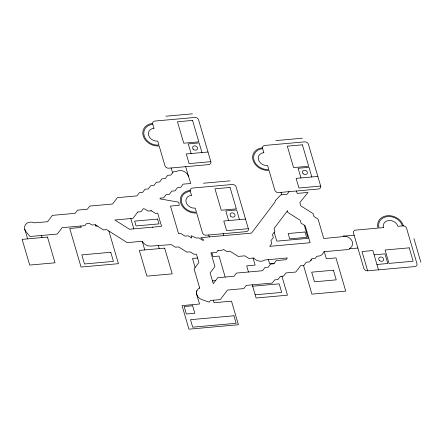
<?xml version="1.0" encoding="UTF-8"?>
<svg xmlns="http://www.w3.org/2000/svg" width="443" height="443" viewBox="0 0 443 443"><rect width="100%" height="100%" fill="white"/><g stroke="black" fill="none" stroke-linecap="round" stroke-linejoin="round"><path stroke-width="0.66" d="M196.476 292.452L196.476 292.768M196.509 292.142L196.542 291.837M196.614 291.538L196.686 291.239M275.513 200.491L274.704 202.445L251.491 233.129L200.79 237.681L203.741 240.045L203.044 240.444L198.685 237.869L196.482 238.068L191.055 235.715L191.741 238.068L188.22 235.837L184.964 236.13L180.86 233.527L178.584 233.732L170.483 206.089L179.205 205.303L178.845 202.202L159.857 198.852L160.444 198.082L163.7 197.788L166.108 194.604L169.37 194.311L171.779 191.127L175.035 190.833L177.444 187.649L180.705 187.356L183.114 184.166L190.772 183.48L188.447 176.181A7.692 6.213 23.1 0 0 176.613 171.341L173.351 171.851L170.937 175.035L167.681 175.328L165.272 178.512L162.011 178.806L159.602 181.99L156.346 182.283L153.931 185.467L150.675 185.761L148.267 188.945L145.011 189.239L142.596 192.423L139.34 192.716L136.937 195.895L117.384 197.656L112.561 204.029L89.757 206.073L87.343 209.257L77.569 210.137L75.16 213.321L52.357 215.37L47.534 221.738L34.36 222.829A7.692 6.213 23.1 0 0 24.62 228.677L24.78 229.308A7.692 6.213 23.1 0 0 26.087 231.711L29.986 236.512L57.302 234.059L62.12 227.691L84.929 225.642L86.551 223.599A7.692 6.213 23.1 0 0 88.666 223.377L89.148 223.233L91.961 225.011L95.217 224.717L103.429 229.923L106.685 229.629L127.213 242.631L142.325 241.274C143.859 244.431 147.48 246.314 150.941 246.075L171.264 244.619L175.373 247.216L178.629 246.928L186.841 252.128L190.097 251.834L193.89 254.238L196.47 254.199L198.901 262.5L194.078 268.868L199.666 287.939L199.189 288.188M196.792 290.957L197.955 289.124L199.511 288.005M196.908 290.636L196.476 292.413L196.897 294.933A7.692 6.213 23.1 0 0 202.108 299.684L209.229 302.17L210.503 300.481L220.276 299.606L227.508 290.049L243.8 288.587L246.208 285.397L272.273 283.06L274.682 279.876L277.944 279.583L280.353 276.399L283.609 276.105L286.017 272.921L295.791 272.041L300.614 265.673L303.87 265.379L306.285 262.195L309.541 261.902L311.95 258.718L315.211 258.424L316.889 256.198L317.365 256.22A7.692 6.213 23.1 0 0 323.528 252.272L323.656 251.724L348.862 249.464L351.1 247.238A7.692 6.213 23.1 0 0 351.404 239.929A7.692 6.213 23.1 0 0 343.397 236.152L342.694 236.235A7.692 6.213 23.1 0 0 340.745 236.844L323.761 238.522L318.085 219.141L313.976 216.538L313.129 213.648L300.814 205.845L299.856 202.578L307.985 192.428L297.164 193.397L296.461 190.983M289.163 191.642L287.025 194.311L280.823 194.865L275.657 200.28M165.926 116.21L192.472 113.829M275.779 140.603L302.32 138.222M208 152.021L186.281 153.97L189.106 163.617L210.824 161.667L198.58 119.876A3.206 2.586 23.1 0 0 194.776 117.467L154.961 121.044A3.206 2.586 23.1 0 0 152.73 123.99L152.569 123.459A13.456 10.87 23.1 0 0 143.2 135.846A13.456 10.87 23.1 0 0 159.164 145.957L164.973 165.782A3.206 2.586 23.1 0 0 168.772 168.19L208.592 164.619A3.206 2.586 23.1 0 0 210.824 161.667M203.437 183.23L229.983 180.849M317.847 176.419L296.129 178.368L298.953 188.009L320.671 186.06L308.428 144.274A3.206 2.586 23.1 0 0 304.629 141.865L264.809 145.437A3.206 2.586 23.1 0 0 262.577 148.388L262.422 147.851A13.456 10.87 23.1 0 0 253.047 160.239A13.456 10.87 23.1 0 0 269.012 170.356L274.821 190.18A3.206 2.586 23.1 0 0 278.625 192.583L318.439 189.011A3.206 2.586 23.1 0 0 320.671 186.06M150.847 210.874L151.395 210.824M97.233 225.996L95.682 226.135L95.278 224.756M152.326 227.237L152.724 227.198M245.505 219.047L223.787 220.996L226.611 230.637L248.335 228.688L236.086 186.902A3.206 2.586 23.1 0 0 232.287 184.493L192.467 188.065A3.206 2.586 23.1 0 0 190.235 191.016L190.08 190.479A13.456 10.87 23.1 0 0 180.705 202.866A13.456 10.87 23.1 0 0 196.67 212.983L202.479 232.802A3.206 2.586 23.1 0 0 206.283 235.211L246.103 231.639A3.206 2.586 23.1 0 0 248.335 228.688M343.259 236.163L354.118 235.189M197.584 258.009L192.495 258.468L195.13 267.478M349.533 248.794L357.883 248.047M274.139 263.397L269.604 263.806L268.386 259.653M310.87 260.141L311.855 260.052L311.601 259.177M374.113 254.841L384.973 253.867L387.802 263.507L376.938 264.482M212.457 280.868L215.58 280.591M367.651 270.817L414.709 266.592A3.206 2.586 23.1 0 0 416.941 263.64L406.58 228.283A3.206 2.586 23.1 0 0 402.781 225.875L403.385 225.819A13.456 10.87 23.1 0 0 387.415 215.702A13.456 10.87 23.1 0 0 378.045 228.095L355.718 230.094A3.206 2.586 23.1 0 0 353.486 233.046L363.847 268.408A3.206 2.586 23.1 0 0 367.651 270.817L361.997 251.53L372.856 250.555L378.51 269.842M252.643 286.222L279.19 283.841L281.698 292.413L255.157 294.794M413.945 238.616L420.85 262.19M311.817 176.962L308.987 167.316L298.128 168.29L300.958 177.936M324.259 251.674L326.336 258.756L335.988 257.887L345.723 291.106L311.933 294.141L303.516 265.412M304.308 225.221L308.145 238.328L276.775 241.147L274.2 232.353M281.034 192.367L281.742 194.782M281.92 276.255L287.468 295.193L256.098 298.006L252.244 284.86M253.058 258.064L255.124 265.102L246.679 265.861L248.479 272.002M239.475 219.59L236.651 209.943L225.786 210.918L228.616 220.564M201.964 152.564L199.14 142.923L188.281 143.897L191.105 153.538M223.172 233.699L223.737 235.621M225.182 277.058L219.036 256.082L213.005 256.624L211.898 252.848M208.697 234.995L209.257 236.916M185.667 166.673L188.469 176.248M213.282 300.232L214.013 302.73L231.506 301.157L238.417 324.736L188.945 329.171L182.034 305.598L199.533 304.031L196.698 294.346M171.186 167.975L172.609 172.825M158.339 245.527L159.247 248.634M142.231 241.285L144.767 249.93M130.807 218.554L133.819 228.843M108.878 231.013L118.447 263.685L81.041 267.04L69.739 228.466L81.202 227.436L80.787 226.013M41.448 235.482L42.057 237.57M24.753 229.225L27.582 238.871M196.62 294.03L196.554 293.715M196.515 293.393L196.476 293.078M137.767 211.992L132.95 218.366L114.848 219.988L129.445 229.236L161.562 226.351L157.697 213.172L155.427 213.376L151.318 210.774L148.062 211.067L144.756 208.974L143.283 208.714L141.029 211.699L137.767 211.992M218.133 250.267L216.489 252.438L210.957 252.931L214.938 266.525L210.12 272.899L213.266 283.642L217.746 277.728L234.037 276.266L236.446 273.082L262.511 270.739L264.92 267.555L268.176 267.262L270.584 264.078L273.846 263.784L276.255 260.6L286.028 259.72L287.369 257.953L264.903 259.969C261.431 262.444 256.292 261.176 253.689 258.003L248.872 258.435L244.769 255.838L238.251 256.419L230.039 251.22L226.783 251.513L223.604 249.498L223.045 249.791A7.692 6.213 23.1 0 1 218.183 250.278L218.133 250.267M287.424 210.862L274.034 228.56L274.881 231.451L272.467 234.64L273.32 237.531L270.906 240.715L271.753 243.611L269.687 246.341L310.128 242.714L305.166 225.764L301.057 223.167L300.21 220.271L287.895 212.468L287.424 210.862M192.544 120.418L177.466 121.77L183.74 143.205L198.824 141.849L192.544 120.418M302.397 144.811L287.313 146.168L293.593 167.598L308.677 166.247L302.397 144.811M230.055 187.439L214.971 188.796L221.251 210.226L236.335 208.869L230.055 187.439M157.581 219.069L134.655 221.123L136.067 225.947L158.993 223.887L157.581 219.069M47.49 237.083L22.15 239.358L29.687 265.075L55.026 262.799L47.49 237.083M305.055 232.01L288.166 233.522L289.733 238.882L306.628 237.365L305.055 232.01M383.472 227.608L379.009 228.007A12.432 10.045 23.1 0 1 387.669 216.561A12.432 10.045 23.1 0 1 402.416 225.908L397.952 226.307A7.692 6.213 23.1 0 0 388.827 220.525A7.692 6.213 23.1 0 0 383.472 227.608M110.772 252.272L81.811 254.875L84.48 263.984L113.441 261.381L110.772 252.272M164.674 248.146L139.335 250.417L146.871 276.139L172.211 273.863L164.674 248.146M409.216 247.842L385.083 250.007L389.004 263.402L413.142 261.237L409.216 247.842M333.407 270.219L311.689 272.168L314.513 281.809L336.237 279.86L333.407 270.219M192.605 305.753L184.161 306.506L186.359 314.009L194.804 313.251L192.605 305.753M233.937 315.787L190.496 319.685L192.694 327.189L236.136 323.29L233.937 315.787M263.834 152.674L262.671 148.71A12.432 10.045 23.1 0 0 254.011 160.156A12.432 10.045 23.1 0 0 268.763 169.497L267.6 165.532A7.692 6.213 23.1 0 1 258.474 159.751A7.692 6.213 23.1 0 1 263.834 152.674M191.492 195.302L190.329 191.337A12.432 10.045 23.1 0 0 181.669 202.778A12.432 10.045 23.1 0 0 196.421 212.125L195.258 208.16A7.692 6.213 23.1 0 1 186.138 202.379A7.692 6.213 23.1 0 1 191.492 195.302M153.981 128.276L152.824 124.311A12.432 10.045 23.1 0 0 144.163 135.757A12.432 10.045 23.1 0 0 158.91 145.099L157.752 141.134A7.692 6.213 23.1 0 1 148.626 135.359A7.692 6.213 23.1 0 1 153.981 128.276M230.681 216.178A2.564 2.071 23.1 0 0 234.923 216.051A2.564 2.071 23.1 0 0 232.099 212.884A2.564 2.071 23.1 0 0 230.681 216.178M193.176 149.158A2.564 2.071 23.1 0 0 197.417 149.025A2.564 2.071 23.1 0 0 194.593 145.863A2.564 2.071 23.1 0 0 193.176 149.158M303.023 173.551A2.564 2.071 23.1 0 0 307.265 173.423A2.564 2.071 23.1 0 0 304.441 170.256A2.564 2.071 23.1 0 0 303.023 173.551M379.313 260.296A2.564 2.071 23.1 0 0 383.555 260.163A2.564 2.071 23.1 0 0 380.731 257.001A2.564 2.071 23.1 0 0 379.313 260.296"/></g></svg>
